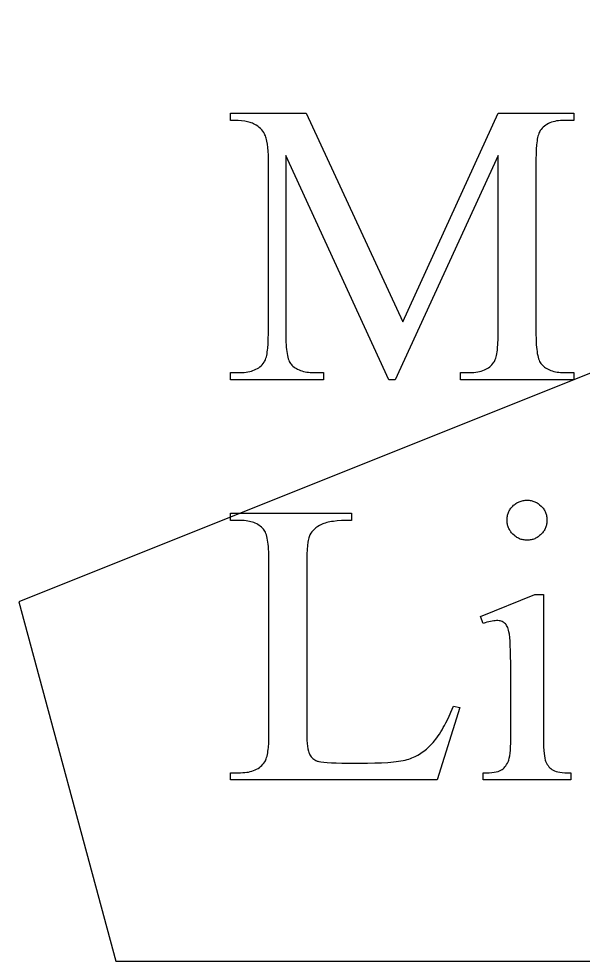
# Model space of a CAD drawing. Extents: x 0 to 152, y -19 to 71.
# Drawn here: x 85.99 to 89.62, y 54.99 to 61.05 of the extents above; entities that cross this region are included whole.
import ezdxf

# ---------------------------------------------------------------- set-up
doc = ezdxf.new("R2010")
doc.units = 0
doc.layers.get('0').update_dxf_attribs({"linetype": 'CONTINUOUS'})

msp = doc.modelspace()

# ---------------------------------------------------------------- linework, layer by layer
for points in [[(99.6145, 54.9861), (99.6145, 59.4236), (95.3645, 61.0486), (85.9895, 57.2986), (86.6145, 54.9861)], [(88.3696, 58.7261), (87.7064, 60.1702), (87.7064, 59.0235), (87.7069, 58.9858), (87.7076, 58.9684), (87.7085, 58.9519), (87.7097, 58.9363), (87.7112, 58.9216), (87.7129, 58.9079), (87.7149, 58.8951), (87.7172, 58.8832), (87.7197, 58.8723), (87.7225, 58.8622), (87.7256, 58.8531), (87.7289, 58.845), (87.7325, 58.8378), (87.7364, 58.8315), (87.7405, 58.8261), (87.7466, 58.8197), (87.7531, 58.8136), (87.76, 58.808), (87.7673, 58.8028), (87.7751, 58.7981), (87.7833, 58.7937), (87.7919, 58.7898), (87.801, 58.7862), (87.8104, 58.7831), (87.8203, 58.7804), (87.8306, 58.7781), (87.8414, 58.7763), (87.8526, 58.7748), (87.8641, 58.7738), (87.8762, 58.7731), (87.8886, 58.7729), (87.9494, 58.7729), (87.9494, 58.7261), (87.352, 58.7261), (87.352, 58.7729), (87.4127, 58.7729), (87.4261, 58.7732), (87.4389, 58.774), (87.4513, 58.7753), (87.4632, 58.777), (87.4746, 58.7794), (87.4855, 58.7822), (87.4959, 58.7855), (87.5058, 58.7894), (87.5152, 58.7938), (87.5241, 58.7986), (87.5325, 58.804), (87.5404, 58.81), (87.5478, 58.8164), (87.5548, 58.8233), (87.5612, 58.8308), (87.5671, 58.8388), (87.5705, 58.8442), (87.5737, 58.8505), (87.5766, 58.8576), (87.5793, 58.8655), (87.5818, 58.8742), (87.5841, 58.8837), (87.5862, 58.8941), (87.588, 58.9052), (87.5896, 58.9172), (87.5911, 58.9299), (87.5932, 58.9579), (87.5945, 58.9891), (87.595, 59.0235), (87.595, 60.1449), (87.5946, 60.1724), (87.5934, 60.1979), (87.5914, 60.2214), (87.5887, 60.243), (87.5851, 60.2626), (87.583, 60.2716), (87.5807, 60.2802), (87.5783, 60.2882), (87.5756, 60.2958), (87.5727, 60.3029), (87.5697, 60.3094), (87.5648, 60.3184), (87.5589, 60.327), (87.5522, 60.3353), (87.5445, 60.3431), (87.5359, 60.3506), (87.5264, 60.3577), (87.5159, 60.3645), (87.5045, 60.3708), (87.4983, 60.3738), (87.4917, 60.3766), (87.4847, 60.3792), (87.4772, 60.3816), (87.4608, 60.3859), (87.4426, 60.3893), (87.4227, 60.392), (87.4009, 60.394), (87.3773, 60.3951), (87.352, 60.3955), (87.352, 60.4423), (87.838, 60.4423), (88.4607, 59.0995), (89.0733, 60.4423), (89.5593, 60.4423), (89.5593, 60.3955), (89.4998, 60.3955), (89.4863, 60.3953), (89.4733, 60.3945), (89.4608, 60.3932), (89.4488, 60.3914), (89.4373, 60.3891), (89.4263, 60.3863), (89.4158, 60.3829), (89.4058, 60.3791), (89.3963, 60.3747), (89.3874, 60.3698), (89.3789, 60.3644), (89.3709, 60.3585), (89.3635, 60.3521), (89.3565, 60.3451), (89.3501, 60.3377), (89.3441, 60.3297), (89.3407, 60.3242), (89.3376, 60.3179), (89.3347, 60.3109), (89.3319, 60.303), (89.3294, 60.2942), (89.3272, 60.2847), (89.3251, 60.2744), (89.3232, 60.2632), (89.3216, 60.2513), (89.3202, 60.2385), (89.318, 60.2106), (89.3167, 60.1794), (89.3163, 60.1449), (89.3163, 59.0235), (89.3168, 58.9858), (89.3175, 58.9684), (89.3185, 58.9519), (89.3197, 58.9363), (89.3213, 58.9216), (89.3231, 58.9079), (89.3251, 58.8951), (89.3275, 58.8832), (89.3301, 58.8723), (89.333, 58.8622), (89.3362, 58.8531), (89.3397, 58.845), (89.3434, 58.8378), (89.3474, 58.8315), (89.3517, 58.8261), (89.3578, 58.8197), (89.3643, 58.8136), (89.3712, 58.808), (89.3785, 58.8028), (89.3863, 58.7981), (89.3945, 58.7937), (89.4031, 58.7898), (89.4121, 58.7862), (89.4216, 58.7831), (89.4315, 58.7804), (89.4418, 58.7781), (89.4526, 58.7763), (89.4637, 58.7748), (89.4753, 58.7738), (89.4874, 58.7731), (89.4998, 58.7729), (89.5593, 58.7729), (89.5593, 58.7261), (88.8303, 58.7261), (88.8303, 58.7729), (88.891, 58.7729), (88.9045, 58.7732), (88.9175, 58.774), (88.93, 58.7753), (88.942, 58.777), (88.9534, 58.7794), (88.9643, 58.7822), (88.9748, 58.7855), (88.9847, 58.7894), (88.9941, 58.7938), (89.0029, 58.7986), (89.0113, 58.804), (89.0192, 58.81), (89.0265, 58.8164), (89.0333, 58.8233), (89.0396, 58.8308), (89.0454, 58.8388), (89.0488, 58.8442), (89.0519, 58.8505), (89.0549, 58.8576), (89.0576, 58.8655), (89.0601, 58.8742), (89.0624, 58.8837), (89.0645, 58.8941), (89.0663, 58.9052), (89.0679, 58.9172), (89.0694, 58.9299), (89.0715, 58.9579), (89.0728, 58.9891), (89.0733, 59.0235), (89.0733, 60.1702), (88.4113, 58.7261)], [(89.2593, 57.9515), (89.2724, 57.9509), (89.2787, 57.9502), (89.2849, 57.9492), (89.291, 57.9479), (89.297, 57.9463), (89.3028, 57.9444), (89.3085, 57.9422), (89.3141, 57.9397), (89.3196, 57.9369), (89.3249, 57.9339), (89.3302, 57.9305), (89.3353, 57.9269), (89.3402, 57.9229), (89.3498, 57.9142), (89.3586, 57.9046), (89.3625, 57.8996), (89.3661, 57.8945), (89.3695, 57.8893), (89.3726, 57.884), (89.3753, 57.8785), (89.3778, 57.8729), (89.38, 57.8672), (89.3819, 57.8613), (89.3835, 57.8554), (89.3848, 57.8493), (89.3858, 57.8431), (89.3866, 57.8367), (89.3872, 57.8237), (89.3866, 57.8106), (89.3858, 57.8043), (89.3848, 57.7981), (89.3835, 57.792), (89.3819, 57.786), (89.38, 57.7801), (89.3778, 57.7743), (89.3753, 57.7687), (89.3726, 57.7632), (89.3695, 57.7578), (89.3661, 57.7525), (89.3625, 57.7473), (89.3586, 57.7423), (89.3498, 57.7326), (89.3451, 57.728), (89.3402, 57.7237), (89.3353, 57.7197), (89.3302, 57.716), (89.3249, 57.7125), (89.3196, 57.7094), (89.3141, 57.7066), (89.3085, 57.7041), (89.3028, 57.7019), (89.297, 57.6999), (89.291, 57.6983), (89.2849, 57.697), (89.2787, 57.6959), (89.2724, 57.6952), (89.2659, 57.6947), (89.2593, 57.6946), (89.2527, 57.6947), (89.2463, 57.6952), (89.2399, 57.6959), (89.2337, 57.697), (89.2276, 57.6983), (89.2216, 57.6999), (89.2157, 57.7019), (89.21, 57.7041), (89.2043, 57.7066), (89.1988, 57.7094), (89.1934, 57.7125), (89.1881, 57.716), (89.183, 57.7197), (89.1779, 57.7237), (89.1682, 57.7326), (89.1593, 57.7423), (89.1553, 57.7473), (89.1516, 57.7525), (89.1482, 57.7578), (89.1451, 57.7632), (89.1422, 57.7687), (89.1397, 57.7743), (89.1375, 57.7801), (89.1356, 57.786), (89.1339, 57.792), (89.1326, 57.7981), (89.1316, 57.8043), (89.1308, 57.8106), (89.1304, 57.8171), (89.1302, 57.8237), (89.1308, 57.8367), (89.1315, 57.8431), (89.1326, 57.8493), (89.1339, 57.8554), (89.1355, 57.8613), (89.1374, 57.8672), (89.1396, 57.8729), (89.142, 57.8785), (89.1448, 57.884), (89.1479, 57.8893), (89.1512, 57.8945), (89.1549, 57.8996), (89.1588, 57.9046), (89.1676, 57.9142), (89.1723, 57.9187), (89.1772, 57.9229), (89.1822, 57.9269), (89.1873, 57.9305), (89.1926, 57.9339), (89.198, 57.9369), (89.2035, 57.9397), (89.2092, 57.9422), (89.215, 57.9444), (89.2209, 57.9463), (89.227, 57.9479), (89.2332, 57.9492), (89.2395, 57.9502), (89.246, 57.9509)], [(88.786, 56.6264), (88.8277, 56.6175), (88.6809, 56.1518), (87.352, 56.1518), (87.352, 56.1986), (87.4165, 56.1986), (87.4299, 56.1989), (87.4428, 56.1997), (87.4552, 56.2011), (87.4671, 56.203), (87.4785, 56.2055), (87.4894, 56.2086), (87.4999, 56.2122), (87.5099, 56.2163), (87.5194, 56.221), (87.5284, 56.2263), (87.5369, 56.2321), (87.5449, 56.2385), (87.5525, 56.2454), (87.5595, 56.2529), (87.5661, 56.2609), (87.5722, 56.2695), (87.5754, 56.2749), (87.5784, 56.2813), (87.5812, 56.2884), (87.5838, 56.2964), (87.5862, 56.3052), (87.5884, 56.3148), (87.5904, 56.3253), (87.5921, 56.3365), (87.5937, 56.3487), (87.595, 56.3616), (87.5971, 56.39), (87.5984, 56.4217), (87.5988, 56.4568), (87.5988, 57.5642), (87.5982, 57.6025), (87.5975, 57.6203), (87.5966, 57.6371), (87.5953, 57.653), (87.5938, 57.6679), (87.592, 57.6819), (87.5899, 57.6949), (87.5876, 57.707), (87.5849, 57.7182), (87.582, 57.7284), (87.5788, 57.7377), (87.5754, 57.7461), (87.5716, 57.7535), (87.5676, 57.7599), (87.5633, 57.7655), (87.557, 57.7722), (87.5502, 57.7785), (87.5431, 57.7844), (87.5357, 57.7898), (87.5278, 57.7948), (87.5196, 57.7994), (87.5109, 57.8035), (87.502, 57.8072), (87.4926, 57.8105), (87.4829, 57.8133), (87.4727, 57.8157), (87.4622, 57.8177), (87.4514, 57.8192), (87.4401, 57.8203), (87.4285, 57.8209), (87.4165, 57.8212), (87.352, 57.8212), (87.352, 57.868), (88.1291, 57.868), (88.1291, 57.8212), (88.0962, 57.821), (88.0658, 57.8201), (88.038, 57.8182), (88.0128, 57.8155), (88.0011, 57.8138), (87.9901, 57.8119), (87.9797, 57.8097), (87.97, 57.8074), (87.9609, 57.8048), (87.9524, 57.8021), (87.9445, 57.7991), (87.9373, 57.7958), (87.9241, 57.789), (87.912, 57.7817), (87.9009, 57.774), (87.891, 57.7658), (87.8821, 57.7572), (87.8743, 57.7481), (87.8676, 57.7387), (87.862, 57.7288), (87.8596, 57.7233), (87.8573, 57.7169), (87.8552, 57.7096), (87.8532, 57.7015), (87.8514, 57.6925), (87.8497, 57.6826), (87.8468, 57.6601), (87.8446, 57.6341), (87.843, 57.6047), (87.8421, 57.5716), (87.8418, 57.5351), (87.8418, 56.4568), (87.8421, 56.4315), (87.843, 56.4084), (87.8446, 56.3873), (87.8468, 56.3682), (87.8497, 56.3512), (87.8532, 56.3362), (87.8552, 56.3295), (87.8573, 56.3233), (87.8596, 56.3177), (87.862, 56.3125), (87.8661, 56.3061), (87.8707, 56.3001), (87.8757, 56.2945), (87.8813, 56.2894), (87.8874, 56.2847), (87.8941, 56.2805), (87.9012, 56.2766), (87.9089, 56.2733), (87.9133, 56.2717), (87.9189, 56.2703), (87.9331, 56.2677), (87.9515, 56.2656), (87.974, 56.2638), (88.0008, 56.2624), (88.0318, 56.2614), (88.067, 56.2608), (88.1063, 56.2606), (88.2316, 56.2606), (88.2791, 56.2611), (88.323, 56.2624), (88.3631, 56.2647), (88.3818, 56.2662), (88.3996, 56.2679), (88.4165, 56.2698), (88.4324, 56.272), (88.4475, 56.2744), (88.4616, 56.277), (88.4747, 56.2798), (88.487, 56.2829), (88.4984, 56.2862), (88.5088, 56.2897), (88.5187, 56.2935), (88.5285, 56.2977), (88.5382, 56.3022), (88.5478, 56.3071), (88.5573, 56.3123), (88.5666, 56.3179), (88.5759, 56.3238), (88.585, 56.3301), (88.5941, 56.3367), (88.603, 56.3437), (88.6118, 56.351), (88.6206, 56.3587), (88.6292, 56.3667), (88.6377, 56.3751), (88.6461, 56.3838), (88.6543, 56.3929), (88.6626, 56.4025), (88.6708, 56.4127), (88.679, 56.4236), (88.6872, 56.4352), (88.6955, 56.4475), (88.7037, 56.4604), (88.7119, 56.474), (88.7201, 56.4883), (88.7284, 56.5032), (88.7366, 56.5188), (88.7531, 56.552), (88.7695, 56.5878)], [(89.3644, 57.3453), (89.3644, 56.4138), (89.3646, 56.3877), (89.3654, 56.3639), (89.3666, 56.3423), (89.3683, 56.3231), (89.3705, 56.3061), (89.3733, 56.2914), (89.3765, 56.279), (89.3783, 56.2736), (89.3802, 56.2688), (89.3844, 56.2601), (89.389, 56.2519), (89.3942, 56.2444), (89.3998, 56.2373), (89.4059, 56.2309), (89.4125, 56.225), (89.4195, 56.2198), (89.427, 56.215), (89.4356, 56.2109), (89.4457, 56.2073), (89.4575, 56.2042), (89.4708, 56.2018), (89.4858, 56.1998), (89.5024, 56.1984), (89.5205, 56.1976), (89.5403, 56.1973), (89.5403, 56.1518), (88.9771, 56.1518), (88.9771, 56.1973), (88.9974, 56.1976), (89.016, 56.1984), (89.0328, 56.1996), (89.048, 56.2014), (89.0613, 56.2038), (89.073, 56.2066), (89.0828, 56.2099), (89.0871, 56.2118), (89.091, 56.2138), (89.0981, 56.2182), (89.1048, 56.2233), (89.1111, 56.2291), (89.1171, 56.2356), (89.1227, 56.2427), (89.1279, 56.2506), (89.1327, 56.259), (89.1372, 56.2682), (89.1393, 56.2732), (89.1412, 56.2788), (89.1447, 56.2915), (89.1476, 56.3065), (89.15, 56.3236), (89.1519, 56.3429), (89.1532, 56.3643), (89.154, 56.3879), (89.1543, 56.4138), (89.1543, 56.8605), (89.1541, 56.9056), (89.1536, 56.9465), (89.1527, 56.9833), (89.1514, 57.0159), (89.1498, 57.0443), (89.1479, 57.0686), (89.1455, 57.0888), (89.1429, 57.1048), (89.1405, 57.1145), (89.1378, 57.1235), (89.1348, 57.1317), (89.1315, 57.1391), (89.1278, 57.1458), (89.1239, 57.1517), (89.1196, 57.1568), (89.115, 57.1611), (89.1101, 57.1648), (89.1047, 57.168), (89.0988, 57.1708), (89.0926, 57.173), (89.0859, 57.1747), (89.0787, 57.176), (89.0712, 57.1767), (89.0631, 57.1769), (89.054, 57.1766), (89.0445, 57.1758), (89.0344, 57.1743), (89.0239, 57.1722), (89.0129, 57.1695), (89.0014, 57.1663), (88.9895, 57.1624), (88.9771, 57.158), (88.9594, 57.2035), (89.3087, 57.3453)]]:
    msp.add_lwpolyline(points, close=True)

doc.saveas('drawing.dxf')
